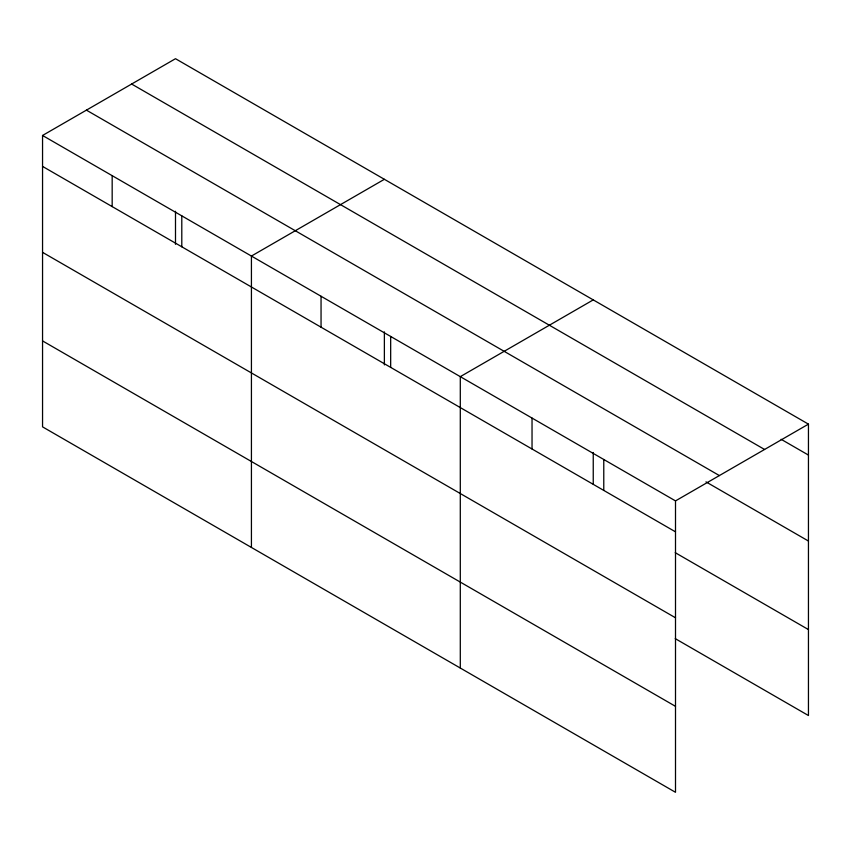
<?xml version="1.0" encoding="UTF-8"?>
<svg xmlns="http://www.w3.org/2000/svg" width="851" height="851" viewBox="0 0 851 851"><rect width="100%" height="100%" fill="white"/><g stroke="black" fill="none" stroke-linecap="round" stroke-linejoin="round"><path stroke-width="1.28" d="M42.55 135.469L675.503 500.899L675.503 792.292L42.55 426.862L42.55 135.469L175.497 58.708L808.45 424.138L808.45 715.531L675.226 638.622M384.375 179.306L251.428 256.055L251.428 547.448M593.243 299.892L460.295 376.653L460.295 668.046M675.503 500.899L808.45 424.138M781.122 439.297L808.45 455.083M131.628 84.036L764.581 449.477M86.419 110.141L719.372 475.571M705.968 481.868L808.45 541.034M42.55 166.402L675.503 531.832M675.226 552.671L808.45 629.58M42.55 252.353L675.503 617.783M42.55 340.911L675.503 706.341M603.774 459.487L603.774 490.421M593.243 452.466L593.243 484.187M532.035 418.064L532.035 448.998M390.673 336.453L390.673 367.387M384.375 331.879L384.375 364.919M321.05 296.254L321.05 327.188M181.795 215.856L181.795 246.801M175.497 211.282L175.497 244.322M112.172 175.668L112.172 206.602"/></g></svg>
